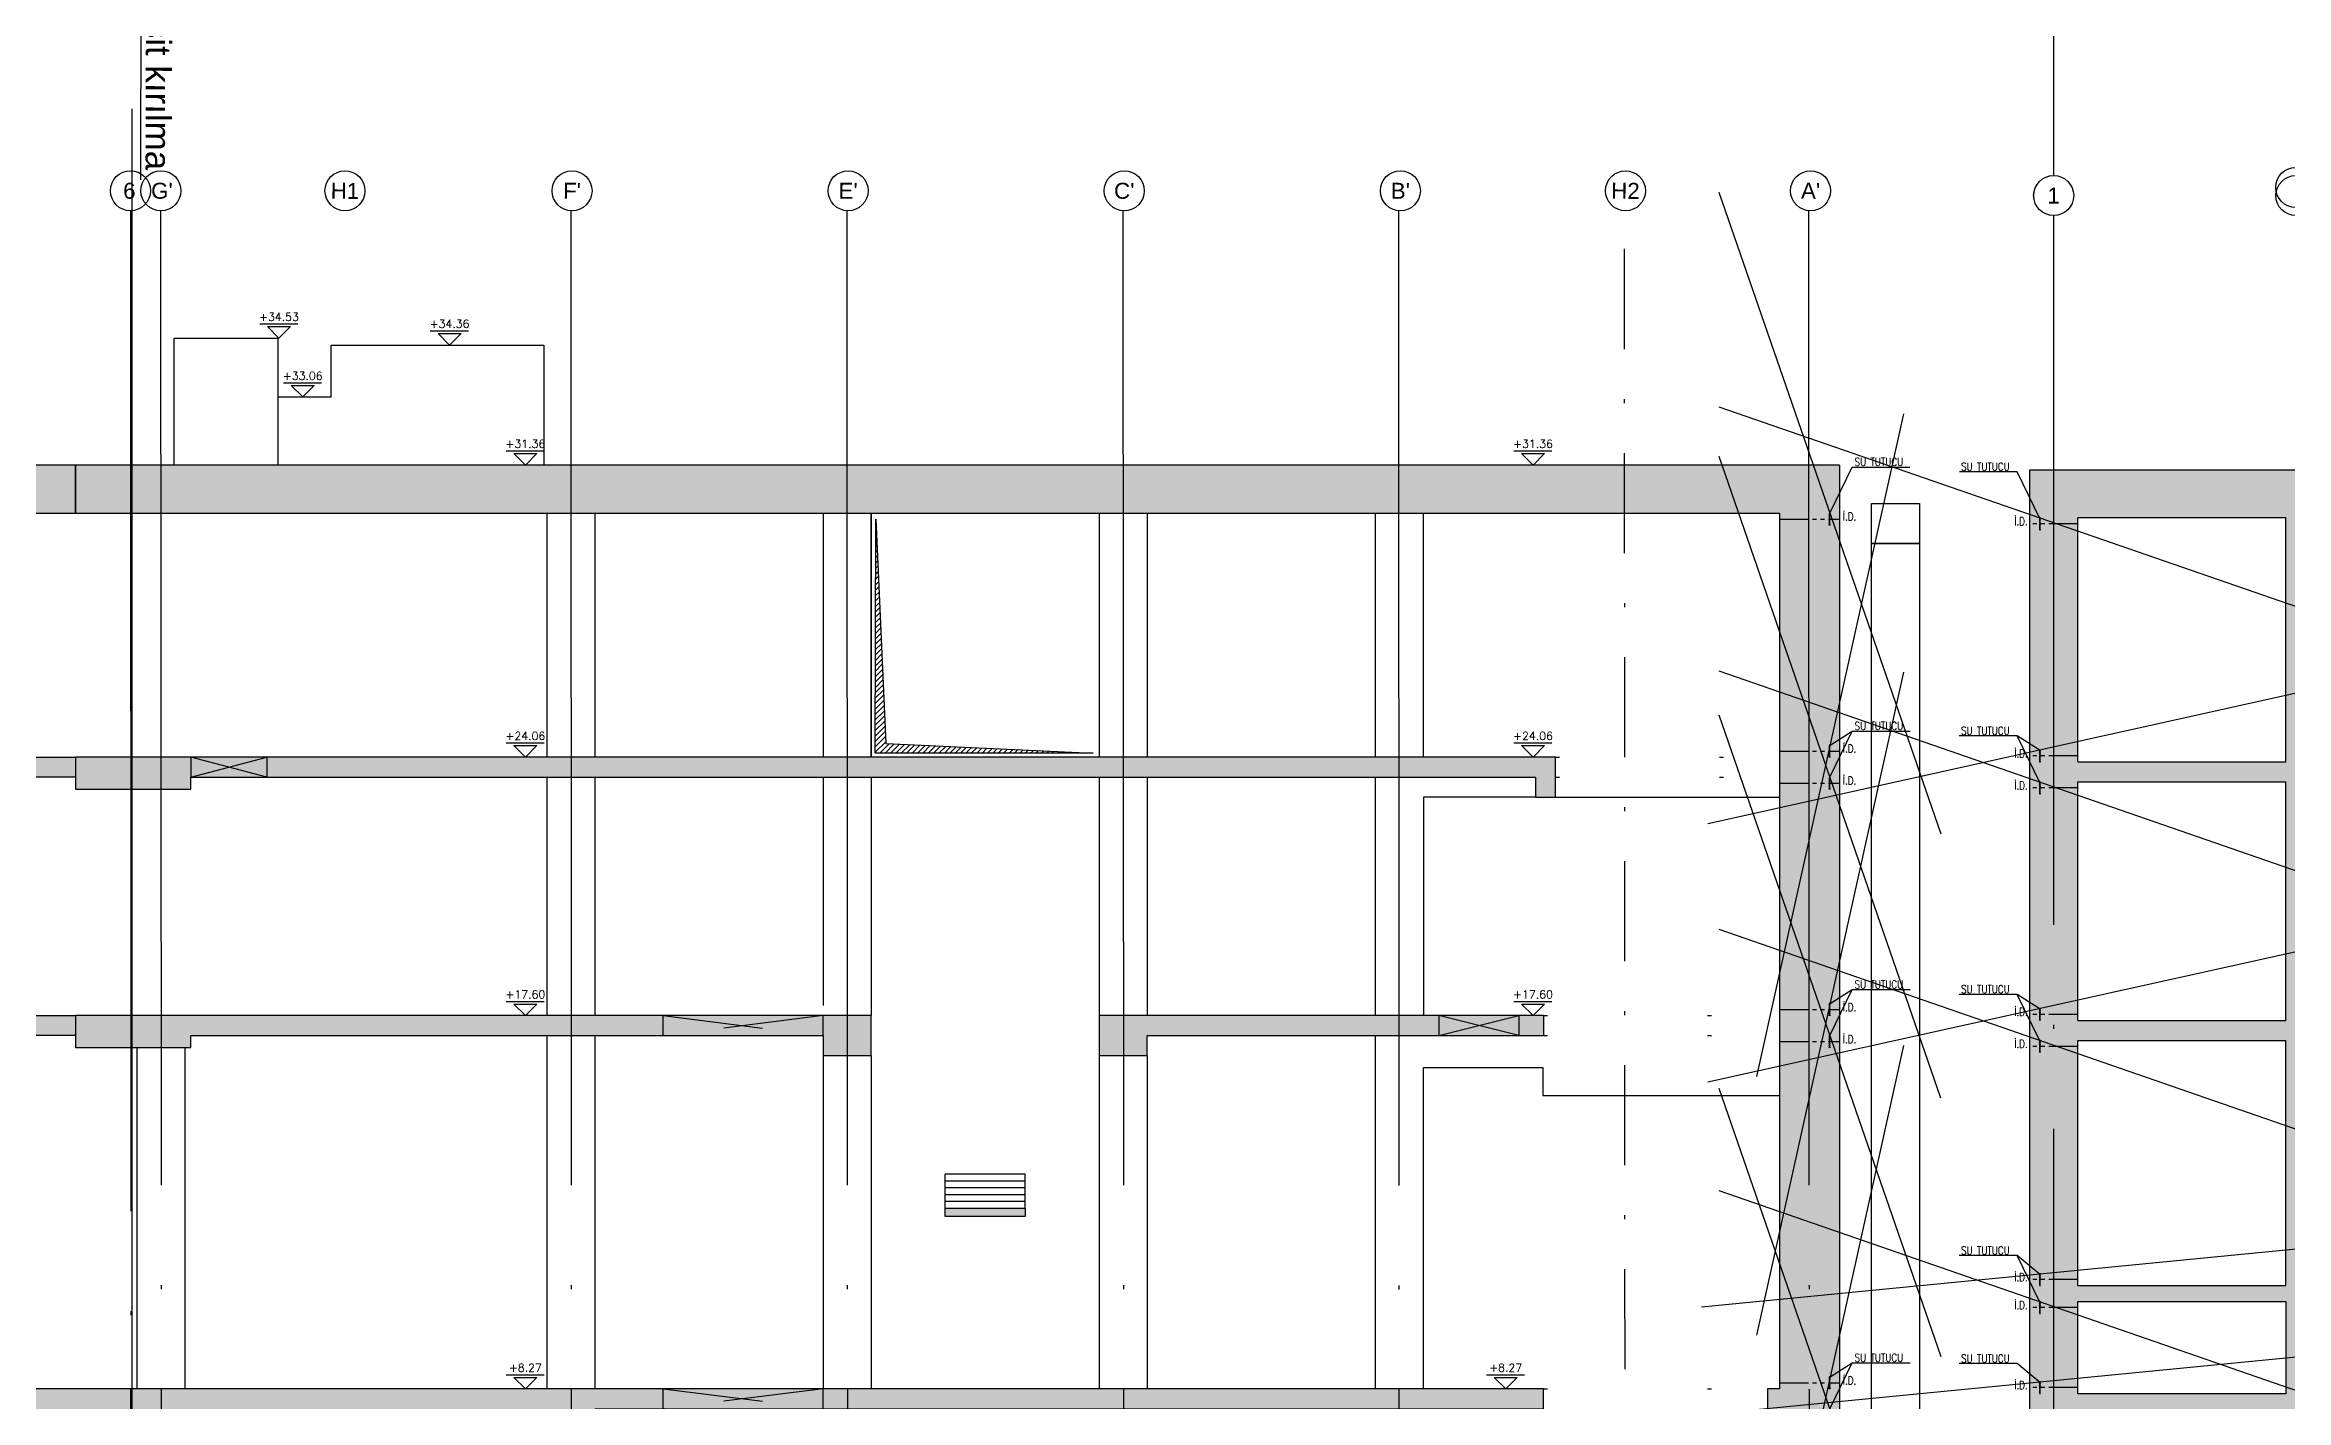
# Model space of a CAD drawing. Header units: millimetres. Extents: x 400382 to 401267, y 4543945 to 4544126.
# Drawn here: x 400616.8 to 400672.8, y 4543973.6 to 4544007.5 of the extents above; entities that cross this region are included whole.
import ezdxf
from ezdxf.enums import TextEntityAlignment as Align

# ---------------------------------------------------------------- set-up
doc = ezdxf.new("R2010")
doc.units = ezdxf.units.MM
for name, pattern in [('ACAD_ISO05W100', [33, 24, -3, 0, -3, 0, -3]), ('AKS', [3, 2.5, -0.25, 0, -0.25]), ('CIZGI', [0.4, 0.25, -0.15]), ('CONTINU', [0]), ('DASHDOT2', [0.5, 0.25, -0.125, 0, -0.125]), ('Dot', [4, 0, -4])]:
    doc.linetypes.add(name, pattern=pattern)
for name, color, linetype in [('aks prota', 2, 'AKS'), ('boşluk prota', 2, 'Continuous'), ('boşluk taraması prota', 252, 'Continuous'), ('caks prota', 4, 'Continuous'), ('görünüş prota', 4, 'Continuous'), ('iderzi_PROTA', 3, 'Continuous'), ('inşaat derzi prota', 11, 'Continuous'), ('kesik prota', 2, 'CIZGI'), ('kesit prota', 1, 'Continuous'), ('kesit tarama prota', 252, 'Continuous'), ('kot prota', 4, 'Continuous'), ('not yazısı prota', 6, 'Continuous'), ('not çizgisi prota', 4, 'Continuous'), ('PRT-AL-TUNEL_EKSENI', 14, 'DASHDOT2'), ('PRT-CST-rc_level', 6, 'Continuous'), ('PRT-CST-rc_levermark', 4, 'Continuous'), ('st_s_su tutucu', 2, 'Continuous'), ('st_s_ölçü', 4, 'Continuous'), ('taks prota', 7, 'Continuous'), ('tplan prota', 7, 'Continuous')]:
    doc.layers.add(name, color=color, linetype=linetype)
doc.layers.add('PRT-KD-kazik', color=172, linetype='Continuous', lineweight=25)
doc.styles.add('Arial', font='Arial.ttf')
doc.styles.add('OLCU', font='romanstw.shx')
doc.styles.add('TAKS', font='Arial Unicode.ttf')
doc.styles.add('TSIMPLEX', font='romanstw.shx')
doc.dimstyles.new('1-50', dxfattribs={"dimtxt": 10, "dimasz": 4, "dimexe": 4, "dimexo": 8, "dimgap": 4, "dimtad": 1, "dimdec": 1, "dimrnd": 0.05, "dimzin": 9, "dimdsep": 46, "dimtxsty": 'OLCU', "dimblk1": 'OBLIQUE', "dimblk2": 'OBLIQUE', "dimsah": 1, "dimcen": 2, "dimdle": 4, "dimclrd": 4, "dimclre": 4, "dimclrt": 3, "dimadec": 1, "dimazin": 0, "dimtfac": 1, "dimtdec": 1, "dimtix": 1, "dimtmove": 2, "dimatfit": 3, "dimldrblk": 'OBLIQUE', "dimfxl": 1, "dimtvp": 1, "dimtolj": 1, "dimtzin": 1, "dimarcsym": 0})

# ---------------------------------------------------------------- blocks, each defined once
blk = doc.blocks.new('KOTK5')
at = {"layer": 'PRT-CST-rc_levermark'}
blk.add_line((217, 160), (-213, 160), dxfattribs=at)
blk.add_lwpolyline([(130, 130), (-130, 130), (0, 0)], close=True, dxfattribs=at)
at = {"layer": 'PRT-CST-rc_level', "style": 'OLCU'}
blk.add_attdef('000.00', text='', height=90, dxfattribs=at).set_placement((0, 193), align=Align.CENTER)
blk = doc.blocks.new('_Oblique')
at = {"layer": 'st_s_ölçü', "lineweight": -2}
blk.add_line((-0.5, -0.5), (0.5, 0.5), dxfattribs=at)
blk = doc.blocks.new('D')
at = {"layer": 'st_s_su tutucu', "linetype": 'CONTINU', "ltscale": 0.2}
for p, q in [((-39988, 52508), (-39993, 52508)), ((-39993, 52508), (-39993, 52507)), ((-39993, 52507), (-39991, 52506)), ((-39993, 52449), (-39991, 52450)), ((-39993, 52448), (-39993, 52449)), ((-39988, 52448), (-39993, 52448)), ((-39991, 52499), (-39992, 52499)), ((-39992, 52499), (-39992, 52498)), ((-39992, 52498), (-39991, 52498)), ((-39991, 52489), (-39992, 52489)), ((-39992, 52489), (-39992, 52488)), ((-39992, 52488), (-39991, 52488)), ((-39991, 52479), (-39992, 52479)), ((-39992, 52479), (-39992, 52478)), ((-39992, 52478), (-39991, 52478)), ((-39992, 52468), (-39992, 52469)), ((-39992, 52469), (-39991, 52469)), ((-39991, 52468), (-39992, 52468)), ((-39992, 52458), (-39992, 52459)), ((-39992, 52459), (-39991, 52459)), ((-39991, 52458), (-39992, 52458)), ((-39991, 52506), (-39991, 52499)), ((-39991, 52498), (-39991, 52489)), ((-39991, 52488), (-39991, 52479)), ((-39991, 52469), (-39991, 52478)), ((-39991, 52459), (-39991, 52468)), ((-39991, 52450), (-39991, 52458)), ((-39990, 52506), (-39988, 52507)), ((-39990, 52499), (-39990, 52506)), ((-39989, 52499), (-39990, 52499)), ((-39990, 52489), (-39990, 52498)), ((-39990, 52498), (-39989, 52498)), ((-39989, 52489), (-39990, 52489)), ((-39990, 52479), (-39990, 52488)), ((-39990, 52488), (-39989, 52488)), ((-39989, 52479), (-39990, 52479)), ((-39990, 52478), (-39989, 52478)), ((-39990, 52478), (-39990, 52469)), ((-39990, 52469), (-39989, 52469)), ((-39989, 52468), (-39990, 52468)), ((-39990, 52468), (-39990, 52459)), ((-39990, 52459), (-39989, 52459)), ((-39989, 52458), (-39990, 52458)), ((-39990, 52458), (-39990, 52450)), ((-39990, 52450), (-39988, 52449)), ((-39989, 52498), (-39989, 52499)), ((-39989, 52488), (-39989, 52489)), ((-39989, 52478), (-39989, 52479)), ((-39989, 52469), (-39989, 52468)), ((-39989, 52459), (-39989, 52458)), ((-39988, 52507), (-39988, 52508)), ((-39988, 52449), (-39988, 52448))]:
    blk.add_line(p, q, dxfattribs=at)
blk = doc.blocks.new('A-A Kesiti')
at = {"layer": 'boşluk taraması prota', "ltscale": 2}
h = blk.add_hatch(dxfattribs=at)
h.set_pattern_fill('ANSI31', color=256, scale=0.03, style=0)
h.set_pattern_definition([(45, (399927.19147, 4543578.38149), (-0.067351921, 0.067351921), [])])
h.paths.add_polyline_path([(400629.43, 4543995.517), (400629.682, 4543989.907), (400634.866, 4543989.669), (400629.416, 4543989.669)])
at = {"layer": 'kesit tarama prota'}
h = blk.add_hatch(color=256, dxfattribs=at)
h.dxf.hatch_style = 1
h.paths.add_polyline_path([(400609.43, 4543996.869), (400573.353, 4543996.869), (400573.353, 4543980.579), (400572.953, 4543980.579), (400572.953, 4543980.179), (400574.553, 4543980.179), (400574.553, 4543982.609), (400574.78, 4543982.609), (400574.78, 4543983.109), (400574.553, 4543983.109), (400574.553, 4543989.069), (400609.43, 4543989.069), (400609.43, 4543989.569), (400574.553, 4543989.569), (400574.553, 4543995.669), (400609.43, 4543995.669)])
h = blk.add_hatch(color=256, dxfattribs=at)
h.dxf.hatch_style = 1
h.paths.add_polyline_path([(400653.516, 4543996.869), (400609.43, 4543996.869), (400609.43, 4543995.669), (400652.016, 4543995.669), (400652.016, 4543973.78), (400651.716, 4543973.78), (400651.716, 4543968.319), (400634.066, 4543968.319), (400634.066, 4543967.719), (400642.515, 4543967.719), (400642.515, 4543967.119), (400643.116, 4543967.119), (400643.116, 4543967.719), (400645.516, 4543967.719), (400645.516, 4543966.419), (400646.116, 4543966.419), (400646.116, 4543967.719), (400651.716, 4543967.719), (400651.716, 4543960.269), (400649.824, 4543960.269), (400648.835, 4543959.719), (400647.495, 4543959.719), (400646.506, 4543960.269), (400645.865, 4543960.269), (400645.865, 4543961.899), (400646.616, 4543961.899), (400646.616, 4543962.199), (400644.916, 4543962.199), (400644.916, 4543961.899), (400645.615, 4543961.899), (400645.615, 4543960.269), (400634.59, 4543960.269), (400634.59, 4543958.269), (400645.987, 4543958.269), (400646.976, 4543957.719), (400649.354, 4543957.719), (400650.343, 4543957.719), (400653.516, 4543957.719)])
h = blk.add_hatch(color=256, dxfattribs=at)
h.dxf.hatch_style = 1
h.paths.add_polyline_path([(400646.416, 4543989.569), (400609.43, 4543989.569), (400609.43, 4543988.769), (400612.316, 4543988.769), (400612.316, 4543989.069), (400645.916, 4543989.069), (400645.916, 4543988.569), (400646.416, 4543988.569)])
h = blk.add_hatch(color=256, dxfattribs=at)
h.dxf.hatch_style = 1
h.paths.add_polyline_path([(400607.83, 4543983.109), (400609.43, 4543983.109), (400609.43, 4543982.609), (400607.83, 4543982.609)])
h = blk.add_hatch(color=256, dxfattribs=at)
h.dxf.hatch_style = 1
h.paths.add_polyline_path([(400629.316, 4543983.109), (400609.43, 4543983.109), (400609.43, 4543982.309), (400612.316, 4543982.309), (400612.316, 4543982.609), (400628.116, 4543982.609), (400628.116, 4543982.109), (400629.316, 4543982.109)])
h = blk.add_hatch(color=256, dxfattribs=at)
h.dxf.hatch_style = 1
h.paths.add_polyline_path([(400646.116, 4543983.109), (400635.016, 4543983.109), (400635.016, 4543982.109), (400636.216, 4543982.109), (400636.216, 4543982.609), (400646.116, 4543982.609)])
h = blk.add_hatch(color=256, dxfattribs=at)
h.dxf.hatch_style = 1
h.paths.add_polyline_path([(400633.163, 4543978.292), (400631.163, 4543978.292), (400631.163, 4543978.092), (400633.163, 4543978.092)], flags=17)
h = blk.add_hatch(color=256, dxfattribs=at)
h.dxf.hatch_style = 1
h.paths.add_polyline_path([(400610.816, 4543973.779), (400574.553, 4543973.779), (400574.553, 4543974.479), (400572.953, 4543974.479), (400572.953, 4543974.079), (400573.353, 4543974.079), (400573.353, 4543972.079), (400610.816, 4543972.079)])
h = blk.add_hatch(color=256, dxfattribs=at)
h.dxf.hatch_style = 1
h.paths.add_polyline_path([(400646.116, 4543973.779), (400610.816, 4543973.779), (400610.816, 4543957.719), (400616.83, 4543957.719), (400617.825, 4543958.269), (400629.79, 4543958.269), (400629.79, 4543960.269), (400618.715, 4543960.269), (400618.715, 4543961.899), (400619.416, 4543961.899), (400619.416, 4543962.199), (400617.716, 4543962.199), (400617.716, 4543961.899), (400618.465, 4543961.899), (400618.465, 4543960.269), (400617.825, 4543960.269), (400616.83, 4543959.716), (400615.5, 4543959.716), (400614.506, 4543960.269), (400612.616, 4543960.269), (400612.616, 4543967.719), (400630.266, 4543967.719), (400630.266, 4543968.319), (400612.616, 4543968.319), (400612.616, 4543972.779), (400622.416, 4543972.779), (400622.416, 4543973.279), (400646.116, 4543973.279)])
at = {"layer": 'aks prota', "ltscale": 10}
for p, q in [((400610.806, 4544003.224), (400610.831, 4543948.769)), ((400611.591, 4543948.769), (400611.566, 4544003.224)), ((400621.84, 4543948.769), (400621.816, 4544003.224)), ((400628.74, 4543948.769), (400628.716, 4544003.224)), ((400635.64, 4543948.769), (400635.616, 4544003.224)), ((400642.524, 4543948.764), (400642.499, 4544003.219)), ((400652.774, 4543948.769), (400652.749, 4544003.224))]:
    blk.add_line(p, q, dxfattribs=at)
at = {"layer": 'boşluk prota', "ltscale": 0.05}
blk.add_lwpolyline([(400629.43, 4543995.517), (400629.682, 4543989.907), (400634.866, 4543989.669), (400629.416, 4543989.669)], close=True, dxfattribs=at)
at = {"layer": 'caks prota', "ltscale": 0.05}
for centre in [(400610.806, 4544003.724), (400611.566, 4544003.724), (400616.166, 4544003.723), (400621.84, 4544003.723), (400628.74, 4544003.723), (400635.64, 4544003.723), (400642.541, 4544003.723), (400648.166, 4544003.723), (400652.791, 4544003.723)]:
    blk.add_circle(centre, 0.5, dxfattribs=at)
at = {"layer": 'görünüş prota'}
for p, q in [((400611.901, 4543996.869), (400611.901, 4544000.039)), ((400614.5, 4543996.869), (400614.5, 4544000.039)), ((400621.135, 4543999.869), (400621.135, 4543996.869)), ((400621.216, 4543989.569), (400621.216, 4543995.669)), ((400622.416, 4543989.569), (400622.416, 4543995.669)), ((400628.116, 4543995.669), (400628.116, 4543989.569)), ((400629.316, 4543995.669), (400629.316, 4543989.569)), ((400635.016, 4543995.669), (400635.016, 4543989.569)), ((400636.216, 4543995.669), (400636.216, 4543989.569)), ((400641.916, 4543989.569), (400641.916, 4543995.669)), ((400643.116, 4543989.569), (400643.116, 4543995.669)), ((400621.216, 4543983.109), (400621.216, 4543989.069)), ((400622.416, 4543983.109), (400622.416, 4543989.069)), ((400628.116, 4543989.069), (400628.116, 4543983.359)), ((400629.316, 4543989.069), (400629.316, 4543983.109)), ((400635.016, 4543989.069), (400635.016, 4543983.109)), ((400636.216, 4543989.069), (400636.216, 4543983.109)), ((400641.916, 4543983.109), (400641.916, 4543989.069)), ((400610.966, 4543982.309), (400610.966, 4543973.779)), ((400612.166, 4543982.309), (400612.166, 4543973.779)), ((400621.216, 4543973.779), (400621.216, 4543982.609)), ((400622.416, 4543973.779), (400622.416, 4543982.609)), ((400641.916, 4543973.779), (400641.916, 4543982.609)), ((400628.116, 4543982.109), (400628.116, 4543973.779)), ((400629.316, 4543982.109), (400629.316, 4543973.779)), ((400635.016, 4543982.109), (400635.016, 4543973.779)), ((400636.216, 4543982.109), (400636.216, 4543973.779)), ((400646.1, 4543981.809), (400646.1, 4543981.11))]:
    blk.add_line(p, q, dxfattribs=at)
at = {"layer": 'görünüş prota', "color": 4}
for p, q in [((400633.163, 4543979.142), (400631.163, 4543979.142)), ((400633.163, 4543978.972), (400631.163, 4543978.972)), ((400633.163, 4543978.802), (400631.163, 4543978.802)), ((400633.163, 4543978.632), (400631.163, 4543978.632)), ((400633.163, 4543978.462), (400631.163, 4543978.462))]:
    blk.add_line(p, q, dxfattribs=at)
at = {"layer": 'görünüş prota'}
for points in [[(400611.901, 4544000.039), (400614.5, 4544000.039)], [(400614.517, 4543998.57), (400615.82, 4543998.57), (400615.82, 4543999.869), (400621.135, 4543999.869)], [(400645.916, 4543988.569), (400643.116, 4543988.569), (400643.116, 4543983.109)], [(400646.416, 4543988.569), (400652.016, 4543988.569)], [(400643.116, 4543973.779), (400643.116, 4543981.809), (400646.1, 4543981.809)], [(400646.1, 4543981.11), (400652.016, 4543981.11)]]:
    blk.add_lwpolyline(points, dxfattribs=at)
blk.add_lwpolyline([(400629.316, 4543995.669), (400635.016, 4543995.669), (400635.016, 4543989.569), (400629.316, 4543989.569)], close=True, dxfattribs=at)
at = {"layer": 'görünüş prota', "color": 4, "linetype": 'Dot'}
for points in [[(400646.416, 4543989.569), (400652.016, 4543989.569)], [(400646.416, 4543989.069), (400652.016, 4543989.07)], [(400646.116, 4543983.11), (400652.016, 4543983.11)], [(400646.116, 4543982.609), (400652.016, 4543982.61)], [(400646.116, 4543973.779), (400651.716, 4543973.78)]]:
    blk.add_lwpolyline(points, dxfattribs=at)
at = {"layer": 'görünüş prota', "color": 4}
for points in [[(400631.163, 4543978.292), (400631.163, 4543979.142)], [(400633.163, 4543978.292), (400633.163, 4543979.142)]]:
    blk.add_lwpolyline(points, dxfattribs=at)
at = {"layer": 'iderzi_PROTA', "linetype": 'ACAD_ISO05W100', "ltscale": 2}
blk.add_line((400610.852, 4543957.769), (400610.852, 4544009.681), dxfattribs=at)
at = {"layer": 'inşaat derzi prota', "linetype": 'ACAD_ISO05W100', "ltscale": 0.03}
for points in [[(400652.016, 4543995.519), (400653.516, 4543995.519)], [(400652.016, 4543989.719), (400653.516, 4543989.719)], [(400652.016, 4543988.919), (400653.516, 4543988.919)], [(400652.016, 4543983.26), (400653.516, 4543983.26)], [(400652.016, 4543982.46), (400653.516, 4543982.46)], [(400652.016, 4543973.93), (400653.516, 4543973.93)]]:
    blk.add_lwpolyline(points, dxfattribs=at)
at = {"layer": 'kesik prota', "ltscale": 10}
for points in [[(400612.316, 4543989.569), (400612.316, 4543989.069), (400614.217, 4543989.569), (400614.217, 4543989.069), (400612.316, 4543989.569)], [(400628.116, 4543983.109), (400624.116, 4543982.609), (400624.116, 4543983.109), (400628.116, 4543982.609), (400628.116, 4543983.109)], [(400643.5, 4543983.109), (400643.5, 4543982.609), (400645.5, 4543983.109), (400645.5, 4543982.609), (400643.5, 4543983.109)], [(400628.116, 4543973.779), (400624.116, 4543973.279), (400624.116, 4543973.779), (400628.116, 4543973.279), (400628.116, 4543973.779)]]:
    blk.add_lwpolyline(points, dxfattribs=at)
at = {"layer": 'kesit prota', "color": 1}
for p, q in [((400653.516, 4543996.869), (400653.516, 4543957.719)), ((400646.116, 4543983.109), (400646.116, 4543982.609))]:
    blk.add_line(p, q, dxfattribs=at)
for points in [[(400574.553, 4543995.669), (400609.43, 4543995.669), (400609.43, 4543996.869), (400573.353, 4543996.869), (400573.353, 4543980.579)], [(400609.43, 4543996.869), (400609.43, 4543995.669)], [(400653.516, 4543996.869), (400609.43, 4543996.869)], [(400609.43, 4543995.669), (400652.016, 4543995.669), (400652.016, 4543973.78), (400651.716, 4543973.78), (400651.716, 4543968.319), (400634.066, 4543968.319), (400634.066, 4543967.719), (400642.505, 4543967.719)], [(400574.553, 4543989.569), (400609.43, 4543989.569), (400609.43, 4543989.069), (400574.553, 4543989.069)], [(400609.43, 4543989.569), (400609.43, 4543988.769), (400612.316, 4543988.769), (400612.316, 4543989.069), (400645.916, 4543989.069), (400645.916, 4543988.569), (400646.416, 4543988.569), (400646.416, 4543989.569), (400609.43, 4543989.569)], [(400607.83, 4543983.109), (400609.43, 4543983.109), (400609.43, 4543982.609), (400607.83, 4543982.609), (400607.83, 4543983.109)], [(400574.553, 4543973.779), (400574.553, 4543974.479), (400572.953, 4543974.479), (400572.953, 4543974.079), (400573.353, 4543974.079), (400573.353, 4543972.079), (400610.816, 4543972.079), (400610.816, 4543973.779), (400574.553, 4543973.779)], [(400618.465, 4543960.269), (400617.825, 4543960.269), (400616.83, 4543959.716), (400615.5, 4543959.716), (400614.506, 4543960.269), (400612.616, 4543960.269), (400612.616, 4543967.719), (400630.266, 4543967.719), (400630.266, 4543968.319), (400612.616, 4543968.319), (400612.616, 4543972.779), (400622.416, 4543972.779), (400622.416, 4543973.279), (400646.116, 4543973.279), (400646.116, 4543973.779), (400610.816, 4543973.779), (400610.816, 4543957.719), (400616.83, 4543957.719), (400617.825, 4543958.269)]]:
    blk.add_lwpolyline(points, dxfattribs=at)
for points in [[(400629.316, 4543982.109), (400629.316, 4543983.109), (400609.43, 4543983.109), (400609.43, 4543982.309), (400612.316, 4543982.309), (400612.316, 4543982.609), (400628.116, 4543982.609), (400628.116, 4543982.109)], [(400631.163, 4543978.292), (400633.163, 4543978.292), (400633.163, 4543978.092), (400631.163, 4543978.092)]]:
    blk.add_lwpolyline(points, close=True, dxfattribs=at)
at = {"layer": 'kesit prota'}
blk.add_lwpolyline([(400646.116, 4543983.109), (400635.016, 4543983.109), (400635.016, 4543982.109), (400636.216, 4543982.109), (400636.216, 4543982.609), (400646.116, 4543982.609)], dxfattribs=at)
at = {"layer": 'PRT-AL-TUNEL_EKSENI', "ltscale": 10}
blk.add_line((400648.166, 4543948.769), (400648.141, 4544003.224), dxfattribs=at)
at = {"layer": 'PRT-KD-kazik', "color": 3}
for points in [[(400654.316, 4543995.909), (400655.516, 4543995.909), (400655.516, 4543994.909), (400654.316, 4543994.909)], [(400654.316, 4543994.909), (400655.516, 4543994.909), (400655.516, 4543950.609), (400654.316, 4543950.609)]]:
    blk.add_lwpolyline(points, close=True, dxfattribs=at)
at = {"layer": 'kot prota', "linetype": 'CONTINU', "ltscale": 0.1}
ref = blk.add_blockref('KOTK5', (400614.517, 4544000.039), dxfattribs=dict(at, xscale=-0.002222222222222221, yscale=0.002222222222222222, zscale=0.002222222222222222, rotation=359.9999999998683))
ref.add_attrib('000.00', '+34.53', dxfattribs={"layer": 'PRT-CST-rc_level', "height": 0.2, "style": 'OLCU'}).set_placement((400614.517, 4544000.469), align=Align.CENTER)
ref = blk.add_blockref('KOTK5', (400618.78, 4543999.869), dxfattribs=dict(at, xscale=-0.002222222222222221, yscale=0.002222222222222222, zscale=0.002222222222222222, rotation=359.9999999998683))
ref.add_attrib('000.00', '+34.36', dxfattribs={"layer": 'PRT-CST-rc_level', "height": 0.2, "style": 'OLCU'}).set_placement((400618.78, 4544000.299), align=Align.CENTER)
ref = blk.add_blockref('KOTK5', (400615.11, 4543998.57), dxfattribs=dict(at, xscale=-0.002222222222222221, yscale=0.002222222222222222, zscale=0.002222222222222222, rotation=359.9999999998683))
ref.add_attrib('000.00', '+33.06', dxfattribs={"layer": 'PRT-CST-rc_level', "height": 0.2, "style": 'OLCU'}).set_placement((400615.11, 4543998.999), align=Align.CENTER)
ref = blk.add_blockref('KOTK5', (400620.674, 4543996.869), dxfattribs=dict(at, xscale=-0.002222222222222221, yscale=0.002222222222222222, zscale=0.002222222222222222, rotation=359.9999999998683))
ref.add_attrib('000.00', '+31.36', dxfattribs={"layer": 'PRT-CST-rc_level', "height": 0.2, "style": 'OLCU'}).set_placement((400620.674, 4543997.299), align=Align.CENTER)
ref = blk.add_blockref('KOTK5', (400645.855, 4543996.869), dxfattribs=dict(at, xscale=-0.002222222222222221, yscale=0.002222222222222222, zscale=0.002222222222222222, rotation=359.9999999998683))
ref.add_attrib('000.00', '+31.36', dxfattribs={"layer": 'PRT-CST-rc_level', "height": 0.2, "style": 'OLCU'}).set_placement((400645.855, 4543997.299), align=Align.CENTER)
ref = blk.add_blockref('KOTK5', (400620.674, 4543989.569), dxfattribs=dict(at, xscale=-0.002222222222222221, yscale=0.002222222222222222, zscale=0.002222222222222222, rotation=359.9999999998683))
ref.add_attrib('000.00', '+24.06', dxfattribs={"layer": 'PRT-CST-rc_level', "height": 0.2, "style": 'OLCU'}).set_placement((400620.674, 4543989.999), align=Align.CENTER)
ref = blk.add_blockref('KOTK5', (400645.855, 4543989.569), dxfattribs=dict(at, xscale=-0.002222222222222221, yscale=0.002222222222222222, zscale=0.002222222222222222, rotation=359.9999999998683))
ref.add_attrib('000.00', '+24.06', dxfattribs={"layer": 'PRT-CST-rc_level', "height": 0.2, "style": 'OLCU'}).set_placement((400645.855, 4543989.999), align=Align.CENTER)
ref = blk.add_blockref('KOTK5', (400620.674, 4543983.109), dxfattribs=dict(at, xscale=-0.002222222222222221, yscale=0.002222222222222222, zscale=0.002222222222222222, rotation=359.9999999998683))
ref.add_attrib('000.00', '+17.60', dxfattribs={"layer": 'PRT-CST-rc_level', "height": 0.2, "style": 'OLCU'}).set_placement((400620.674, 4543983.539), align=Align.CENTER)
ref = blk.add_blockref('KOTK5', (400645.855, 4543983.109), dxfattribs=dict(at, xscale=-0.002222222222222221, yscale=0.002222222222222222, zscale=0.002222222222222222, rotation=359.9999999998683))
ref.add_attrib('000.00', '+17.60', dxfattribs={"layer": 'PRT-CST-rc_level', "height": 0.2, "style": 'OLCU'}).set_placement((400645.855, 4543983.539), align=Align.CENTER)
ref = blk.add_blockref('KOTK5', (400620.674, 4543973.779), dxfattribs=dict(at, xscale=-0.002222222222222221, yscale=0.002222222222222222, zscale=0.002222222222222222, rotation=359.9999999998683))
ref.add_attrib('000.00', '+8.27', dxfattribs={"layer": 'PRT-CST-rc_level', "height": 0.2, "style": 'OLCU'}).set_placement((400620.674, 4543974.209), align=Align.CENTER)
ref = blk.add_blockref('KOTK5', (400645.172, 4543973.779), dxfattribs=dict(at, xscale=-0.002222222222222221, yscale=0.002222222222222222, zscale=0.002222222222222222, rotation=359.9999999998683))
ref.add_attrib('000.00', '+8.27', dxfattribs={"layer": 'PRT-CST-rc_level', "height": 0.2, "style": 'OLCU'}).set_placement((400645.172, 4543974.209), align=Align.CENTER)
at = {"layer": 'st_s_ölçü', "xscale": -0.004999999999999998, "yscale": 0.004999999999999999, "zscale": 0.004999999999999998, "rotation": 180}
for p in [(400853.217, 4544257.91), (400853.217, 4544252.11), (400853.217, 4544251.31), (400853.217, 4544245.651), (400853.217, 4544244.851), (400853.217, 4544236.321)]:
    blk.add_blockref('D', p, dxfattribs=at)
at = {"layer": 'not yazısı prota', "ltscale": 0.05, "style": 'TSIMPLEX', "width": 0.8}
for s, p in [('SU TUTUCU', (400653.891, 4543996.847)), ('İ.D.', (400653.598, 4543995.48)), ('SU TUTUCU', (400653.891, 4543990.247)), ('İ.D.', (400653.598, 4543989.681)), ('İ.D.', (400653.598, 4543988.881)), ('SU TUTUCU', (400653.891, 4543983.788)), ('İ.D.', (400653.598, 4543983.221)), ('İ.D.', (400653.598, 4543982.421)), ('SU TUTUCU', (400653.891, 4543974.458)), ('İ.D.', (400653.598, 4543973.891))]:
    blk.add_text(s, height=0.2, dxfattribs=at).set_placement(p)
at = {"layer": 'taks prota', "style": 'TAKS'}
blk.add_text('6', height=0.4, dxfattribs=at).set_placement((400610.778, 4544003.724), align=Align.MIDDLE_CENTER)
for s, p in [("G'", (400611.592, 4544003.724)), ('H1', (400616.166, 4544003.723)), ("F'", (400621.84, 4544003.723)), ("E'", (400628.74, 4544003.723)), ("C'", (400635.64, 4544003.723)), ("B'", (400642.541, 4544003.723)), ('H2', (400648.166, 4544003.723)), ("A'", (400652.791, 4544003.723))]:
    blk.add_text(s, height=0.4, rotation=359.5052, dxfattribs=at).set_placement(p, align=Align.MIDDLE_CENTER)
at = {"layer": 'tplan prota', "style": 'Arial'}
blk.add_text('%%Ukesit kırılma ', height=0.625, rotation=269.8741, dxfattribs=at).set_placement((400611.513, 4544006.445), align=Align.MIDDLE)
at = {"layer": 'not çizgisi prota'}
for points in [[(400653.271, 4543995.669), (400653.83, 4543996.819), (400655.268, 4543996.819)], [(400653.271, 4543989.07), (400653.83, 4543990.219), (400655.268, 4543990.219)], [(400653.279, 4543989.868), (400653.83, 4543990.219), (400655.28, 4543990.219)], [(400653.271, 4543982.61), (400653.83, 4543983.76), (400655.268, 4543983.76)], [(400653.279, 4543983.409), (400653.83, 4543983.76), (400655.28, 4543983.76)], [(400653.271, 4543973.28), (400653.83, 4543974.43), (400655.268, 4543974.43)], [(400653.279, 4543974.079), (400653.83, 4543974.43), (400655.28, 4543974.43)]]:
    blk.add_leader(points, dimstyle='1-50', override={"dimasz": 12, "dimgap": 4, "dimtad": 0}, dxfattribs=at)

msp = doc.modelspace()

# ---------------------------------------------------------------- hatches: boundary and pattern name
at = {"layer": 'kesit tarama prota'}
h = msp.add_hatch(color=256, dxfattribs=at)
h.dxf.hatch_style = 1
h.paths.add_polyline_path([(400752.805, 4543960.269), (400728.539, 4543960.269), (400728.539, 4543961.899), (400774.304, 4543961.899), (400774.304, 4543960.269), (400754.145, 4543960.269), (400754.145, 4543957.719), (400787.745, 4543957.719), (400787.745, 4543960.269), (400787.745, 4543973.779), (400787.72, 4543973.779), (400787.72, 4543976.079), (400788.22, 4543976.079), (400788.22, 4543976.279), (400790.599, 4543976.279), (400790.599, 4543973.779), (400787.745, 4543973.779), (400787.745, 4543972.079), (400807.774, 4543972.079), (400808.983, 4543968.329), (400817.081, 4543968.329), (400817.081, 4543996.869), (400808.979, 4543996.869), (400808.979, 4543999.529), (400806.381, 4543999.529), (400806.381, 4543996.869), (400802.081, 4543996.869), (400802.081, 4544000.039), (400801.781, 4544000.039), (400801.781, 4543995.669), (400806.181, 4543995.669), (400806.181, 4543989.569), (400806.181, 4543989.069), (400806.181, 4543983.109), (400806.181, 4543982.609), (400806.181, 4543973.779), (400790.899, 4543973.779), (400790.899, 4543976.079), (400804.381, 4543976.079), (400804.381, 4543976.479), (400788.02, 4543976.479), (400788.02, 4543976.279), (400787.72, 4543976.279), (400787.72, 4543976.669), (400787.42, 4543976.669), (400787.42, 4543976.839), (400787.12, 4543976.839), (400787.12, 4543977.009), (400786.82, 4543977.009), (400786.82, 4543977.179), (400786.52, 4543977.179), (400786.52, 4543977.349), (400786.22, 4543977.349), (400786.22, 4543977.519), (400785.92, 4543977.519), (400785.92, 4543977.689), (400785.62, 4543977.689), (400785.62, 4543977.859), (400785.32, 4543977.859), (400785.32, 4543978.029), (400785.02, 4543978.029), (400785.02, 4543978.199), (400784.72, 4543978.199), (400784.72, 4543978.369), (400784.42, 4543978.369), (400784.42, 4543978.539), (400784.12, 4543978.539), (400784.12, 4543978.709), (400782.92, 4543978.709), (400782.92, 4543978.879), (400782.62, 4543978.879), (400782.62, 4543979.049), (400782.32, 4543979.049), (400782.32, 4543979.219), (400782.02, 4543979.219), (400782.02, 4543979.389), (400781.72, 4543979.389), (400781.72, 4543979.559), (400781.42, 4543979.559), (400781.42, 4543979.729), (400781.12, 4543979.729), (400781.12, 4543979.899), (400780.82, 4543979.899), (400780.82, 4543980.069), (400780.52, 4543980.069), (400780.52, 4543980.239), (400780.22, 4543980.239), (400780.22, 4543980.409), (400779.92, 4543980.409), (400779.92, 4543980.579), (400779.62, 4543980.579), (400779.62, 4543980.749), (400779.32, 4543980.749), (400779.32, 4543980.919), (400778.12, 4543980.919), (400778.12, 4543981.089), (400777.82, 4543981.089), (400777.82, 4543981.259), (400777.52, 4543981.259), (400777.52, 4543981.429), (400777.22, 4543981.429), (400777.22, 4543981.599), (400776.92, 4543981.599), (400776.92, 4543981.769), (400776.62, 4543981.769), (400776.62, 4543981.939), (400776.32, 4543981.939), (400776.32, 4543982.109), (400776.02, 4543982.109), (400776.02, 4543982.279), (400775.72, 4543982.279), (400775.72, 4543982.449), (400775.42, 4543982.449), (400775.42, 4543982.619), (400775.12, 4543982.619), (400775.12, 4543982.789), (400774.82, 4543982.789), (400774.82, 4543982.959), (400774.52, 4543982.959), (400774.52, 4543983.109), (400759.295, 4543983.109), (400759.295, 4543989.019), (400758.995, 4543989.019), (400758.995, 4543983.109), (400752.995, 4543983.109), (400752.995, 4543989.019), (400752.695, 4543989.019), (400752.695, 4543983.109), (400752.695, 4543983.009), (400752.445, 4543983.009), (400752.445, 4543983.109), (400737.186, 4543983.109), (400737.186, 4543982.609), (400771.969, 4543982.609), (400771.969, 4543981.109), (400776.291, 4543981.109), (400784.311, 4543976.479), (400739.486, 4543976.479), (400739.486, 4543976.079), (400784.799, 4543976.079), (400784.799, 4543973.779), (400764.016, 4543973.779), (400764.016, 4543976.029), (400763.716, 4543976.029), (400763.716, 4543973.779), (400746.716, 4543973.779), (400746.716, 4543976.029), (400746.416, 4543976.029), (400746.416, 4543973.779), (400739.586, 4543973.779), (400739.586, 4543972.779), (400784.683, 4543972.779), (400784.683, 4543968.319), (400739.586, 4543968.319), (400739.586, 4543966.819), (400737.486, 4543966.819), (400737.486, 4543968.319), (400720.174, 4543968.319), (400720.174, 4543968.119), (400719.874, 4543968.119), (400719.874, 4543968.509), (400719.584, 4543968.509), (400719.584, 4543968.679), (400719.294, 4543968.679), (400719.294, 4543968.849), (400719.004, 4543968.849), (400719.004, 4543969.019), (400718.714, 4543969.019), (400718.714, 4543969.189), (400718.424, 4543969.189), (400718.424, 4543969.359), (400718.134, 4543969.359), (400718.134, 4543969.529), (400717.844, 4543969.529), (400717.844, 4543969.699), (400717.554, 4543969.699), (400717.554, 4543969.869), (400717.264, 4543969.869), (400717.264, 4543970.039), (400716.974, 4543970.039), (400716.974, 4543970.209), (400716.684, 4543970.209), (400716.684, 4543970.379), (400716.394, 4543970.379), (400716.394, 4543970.549), (400716.104, 4543970.549), (400716.104, 4543970.719), (400715.814, 4543970.719), (400715.814, 4543970.889), (400715.524, 4543970.889), (400715.524, 4543971.059), (400714.034, 4543971.059), (400714.034, 4543971.229), (400713.744, 4543971.229), (400713.744, 4543971.399), (400713.454, 4543971.399), (400713.454, 4543971.569), (400713.164, 4543971.569), (400713.164, 4543971.739), (400712.874, 4543971.739), (400712.874, 4543971.909), (400712.584, 4543971.909), (400712.584, 4543972.079), (400712.294, 4543972.079), (400712.294, 4543972.249), (400712.004, 4543972.249), (400712.004, 4543972.419), (400711.714, 4543972.419), (400711.714, 4543972.589), (400711.424, 4543972.589), (400711.424, 4543972.759), (400711.134, 4543972.759), (400711.134, 4543972.929), (400710.844, 4543972.929), (400710.844, 4543973.099), (400710.554, 4543973.099), (400710.554, 4543973.269), (400710.264, 4543973.269), (400710.264, 4543973.439), (400709.974, 4543973.439), (400709.974, 4543973.609), (400709.684, 4543973.609), (400709.684, 4543973.779), (400708.194, 4543973.779), (400708.194, 4543973.949), (400707.904, 4543973.949), (400707.904, 4543974.119), (400707.614, 4543974.119), (400707.614, 4543974.289), (400707.324, 4543974.289), (400707.324, 4543974.459), (400707.034, 4543974.459), (400707.034, 4543974.629), (400706.744, 4543974.629), (400706.744, 4543974.799), (400706.454, 4543974.799), (400706.454, 4543974.969), (400706.164, 4543974.969), (400706.164, 4543975.139), (400705.874, 4543975.139), (400705.874, 4543975.309), (400705.584, 4543975.309), (400705.584, 4543975.479), (400705.294, 4543975.479), (400705.294, 4543975.649), (400705.004, 4543975.649), (400705.004, 4543975.819), (400704.714, 4543975.819), (400704.714, 4543975.989), (400704.424, 4543975.989), (400704.424, 4543976.159), (400704.134, 4543976.159), (400704.134, 4543976.329), (400703.844, 4543976.329), (400703.844, 4543976.479), (400677.281, 4543976.479), (400677.281, 4543982.609), (400684.831, 4543982.609), (400684.831, 4543983.109), (400677.281, 4543983.109), (400677.281, 4543989.069), (400713.741, 4543989.069), (400713.741, 4543989.569), (400677.281, 4543989.569), (400677.281, 4543995.669), (400695.588, 4543995.669), (400695.588, 4543998.249), (400695.288, 4543998.249), (400695.288, 4543996.869), (400677.081, 4543996.869), (400677.081, 4543997.399), (400674.481, 4543997.399), (400674.481, 4543996.869), (400666.381, 4543996.869), (400666.381, 4543972.079), (400678.171, 4543972.079), (400679.381, 4543968.329), (400686.131, 4543968.329), (400687.34, 4543972.079), (400703.132, 4543972.079), (400705.812, 4543966.719), (400715.1, 4543966.719), (400715.1, 4543968.319), (400714.034, 4543968.319), (400714.034, 4543970.859), (400715.18, 4543970.859), (400719.574, 4543968.283), (400719.574, 4543967.289), (400718.157, 4543967.289), (400718.157, 4543967.919), (400717.002, 4543967.919), (400717.002, 4543968.319), (400715.1, 4543968.319), (400715.1, 4543966.719), (400715.1, 4543960.269), (400715.1, 4543957.719), (400752.805, 4543957.719)])
h.paths.add_polyline_path([(400726.839, 4543962.199), (400726.839, 4543961.899), (400728.114, 4543961.899), (400728.114, 4543960.269), (400727.025, 4543960.269), (400725.342, 4543959.719), (400723.062, 4543959.719), (400721.379, 4543960.269), (400718.162, 4543960.269), (400718.162, 4543966.419), (400723.605, 4543966.419), (400723.605, 4543967.719), (400736.886, 4543967.719), (400736.886, 4543966.219), (400740.186, 4543966.219), (400740.186, 4543967.719), (400784.683, 4543967.719), (400784.683, 4543960.269), (400781.466, 4543960.269), (400779.783, 4543959.719), (400777.503, 4543959.719), (400775.82, 4543960.269), (400774.731, 4543960.269), (400774.731, 4543961.899), (400776.006, 4543961.899), (400776.006, 4543962.199)], flags=16)
h.paths.add_polyline_path([(400723.005, 4543966.819), (400719.874, 4543966.819), (400719.874, 4543967.919), (400720.374, 4543967.919), (400720.374, 4543968.119), (400723.005, 4543968.119)], flags=16)
h.paths.add_polyline_path([(400713.734, 4543968.319), (400707.512, 4543968.319), (400707.512, 4543973.179), (400707.512, 4543973.779), (400702.325, 4543973.779), (400702.325, 4543976.279), (400703.534, 4543976.279), (400707.512, 4543973.947), (400707.512, 4543973.779), (400707.512, 4543973.179), (400708.73, 4543973.179), (400713.734, 4543970.291)], flags=16)
h.paths.add_polyline_path([(400702.025, 4543973.779), (400684.731, 4543973.779), (400684.431, 4543973.779), (400684.431, 4543970.029), (400681.081, 4543970.029), (400681.081, 4543973.779), (400680.781, 4543973.779), (400677.281, 4543973.779), (400677.281, 4543976.079), (400702.025, 4543976.079)], flags=16)
h.paths.add_polyline_path([(400772.569, 4543981.609), (400772.569, 4543982.909), (400774.202, 4543982.909), (400776.425, 4543981.65), (400776.425, 4543981.609)], flags=16)
h.paths.add_polyline_path([(400778.12, 4543980.631), (400778.12, 4543980.719), (400778.967, 4543980.719), (400782.62, 4543978.65), (400782.62, 4543978.033)], flags=16)
h.paths.add_polyline_path([(400782.92, 4543977.86), (400782.92, 4543978.509), (400783.767, 4543978.509), (400787.42, 4543976.44), (400787.42, 4543973.779), (400785.299, 4543973.779), (400785.299, 4543976.486)], flags=16)
h.paths.add_polyline_path([(400676.681, 4543973.779), (400673.281, 4543973.779), (400673.281, 4543995.669), (400674.781, 4543995.669), (400674.781, 4543997.099), (400676.681, 4543997.099)], flags=16)
h.paths.add_polyline_path([(400672.781, 4543973.779), (400667.581, 4543973.779), (400667.581, 4543976.079), (400672.781, 4543976.079)], flags=16)
h.paths.add_polyline_path([(400672.781, 4543976.479), (400667.581, 4543976.479), (400667.581, 4543982.609), (400672.781, 4543982.609)], flags=16)
h.paths.add_polyline_path([(400672.781, 4543983.109), (400667.581, 4543983.109), (400667.581, 4543989.069), (400672.781, 4543989.069)], flags=16)
h.paths.add_polyline_path([(400672.781, 4543989.569), (400667.581, 4543989.569), (400667.581, 4543995.669), (400672.781, 4543995.669)], flags=16)
h.paths.add_polyline_path([(400806.783, 4543973.779), (400806.783, 4543999.329), (400808.679, 4543999.329), (400808.679, 4543995.669), (400810.183, 4543995.669), (400810.183, 4543973.779)], flags=16)
h.paths.add_polyline_path([(400810.683, 4543970.029), (400810.683, 4543976.079), (400815.881, 4543976.079), (400815.881, 4543973.779), (400815.881, 4543970.029)], flags=16)
h.paths.add_polyline_path([(400810.683, 4543976.479), (400810.683, 4543982.609), (400815.881, 4543982.609), (400815.881, 4543976.479)], flags=16)
h.paths.add_polyline_path([(400810.683, 4543983.109), (400810.683, 4543989.069), (400815.881, 4543989.069), (400815.881, 4543983.109)], flags=16)
h.paths.add_polyline_path([(400810.683, 4543989.569), (400810.683, 4543995.669), (400815.881, 4543995.669), (400815.881, 4543989.569)], flags=16)

# ---------------------------------------------------------------- linework, layer by layer
at = {"layer": 'aks prota', "ltscale": 10}
for p, q in [((400666.979, 4544004.223), (400667.023, 4544039.996)), ((400666.981, 4543955.395), (400666.981, 4544003.223))]:
    msp.add_line(p, q, dxfattribs=at)
at = {"layer": 'caks prota', "ltscale": 0.05}
for centre in [(400666.978, 4544003.723), (400666.979, 4544003.723), (400673.028, 4544003.925), (400673.031, 4544003.723)]:
    msp.add_circle(centre, 0.5, dxfattribs=at)
at = {"layer": 'inşaat derzi prota', "linetype": 'ACAD_ISO05W100', "ltscale": 0.03}
for points in [[(400667.581, 4543995.519), (400666.381, 4543995.519)], [(400667.581, 4543989.719), (400666.381, 4543989.719)], [(400667.581, 4543988.919), (400666.381, 4543988.919)], [(400667.581, 4543983.259), (400666.381, 4543983.259)], [(400667.581, 4543982.459), (400666.381, 4543982.459)], [(400667.581, 4543976.629), (400666.381, 4543976.629)], [(400667.581, 4543975.929), (400666.381, 4543975.929)], [(400667.581, 4543973.929), (400666.381, 4543973.929)]]:
    msp.add_lwpolyline(points, dxfattribs=at)
at = {"layer": 'kesit prota', "color": 1}
for p, q in [((400667.581, 4543989.569), (400667.581, 4543995.669)), ((400672.781, 4543989.569), (400672.781, 4543995.669)), ((400667.581, 4543989.569), (400672.781, 4543989.569)), ((400667.581, 4543983.109), (400667.581, 4543989.069)), ((400667.581, 4543989.069), (400672.781, 4543989.069)), ((400672.781, 4543983.109), (400672.781, 4543989.069)), ((400667.581, 4543983.109), (400672.781, 4543983.109)), ((400667.581, 4543976.479), (400667.581, 4543982.609)), ((400667.581, 4543982.609), (400672.781, 4543982.609)), ((400672.781, 4543976.479), (400672.781, 4543982.609)), ((400667.581, 4543976.479), (400672.781, 4543976.479)), ((400667.581, 4543976.079), (400672.781, 4543976.079))]:
    msp.add_line(p, q, dxfattribs=at)
at = {"layer": 'kesit prota'}
msp.add_lwpolyline([(400678.171, 4543972.079), (400666.381, 4543972.079), (400666.381, 4543996.869), (400674.481, 4543996.869)], dxfattribs=at)
at = {"layer": 'kesit prota', "color": 1}
for points in [[(400672.781, 4543995.669), (400667.581, 4543995.669)], [(400672.781, 4543976.079), (400672.781, 4543973.779), (400667.581, 4543973.779), (400667.581, 4543976.079)]]:
    msp.add_lwpolyline(points, dxfattribs=at)

# ---------------------------------------------------------------- block references
msp.add_blockref('A-A Kesiti', (8.112, 0.119))
at = {"layer": 'st_s_ölçü', "xscale": 0.004999999999999998, "yscale": 0.004999999999999998, "zscale": 0.004999999999999998, "rotation": 180}
for p in [(400466.68, 4544257.91), (400466.68, 4544252.11), (400466.68, 4544251.31), (400466.68, 4544245.65), (400466.68, 4544244.85), (400466.68, 4544239.02), (400466.68, 4544238.32), (400466.68, 4544236.32)]:
    msp.add_blockref('D', p, dxfattribs=at)

# ---------------------------------------------------------------- texts
at = {"layer": 'not yazısı prota', "ltscale": 0.05, "style": 'TSIMPLEX', "width": 0.8}
for s, p in [('SU TUTUCU', (400664.665, 4543996.847)), ('İ.D.', (400665.993, 4543995.481)), ('SU TUTUCU', (400664.665, 4543990.247)), ('İ.D.', (400665.993, 4543989.681)), ('İ.D.', (400665.993, 4543988.881)), ('SU TUTUCU', (400664.665, 4543983.787)), ('İ.D.', (400665.993, 4543983.221)), ('İ.D.', (400665.993, 4543982.421)), ('SU TUTUCU', (400664.665, 4543977.257)), ('İ.D.', (400665.993, 4543976.591)), ('İ.D.', (400665.993, 4543975.891)), ('SU TUTUCU', (400664.665, 4543974.557)), ('İ.D.', (400665.993, 4543973.891))]:
    msp.add_text(s, height=0.2, dxfattribs=at).set_placement(p)
at = {"layer": 'taks prota', "style": 'TAKS'}
msp.add_text('1', height=0.4, rotation=359.9284, dxfattribs=at).set_placement((400666.978, 4544003.723), align=Align.MIDDLE_CENTER)
msp.add_text('1', height=0.4, dxfattribs=at).set_placement((400666.979, 4544003.723), align=Align.MIDDLE_CENTER)

# ---------------------------------------------------------------- leaders
at = {"layer": 'not çizgisi prota'}
for points in [[(400666.625, 4543995.67), (400666.067, 4543996.819), (400664.628, 4543996.819)], [(400666.625, 4543989.07), (400666.067, 4543990.219), (400664.628, 4543990.219)], [(400666.618, 4543989.868), (400666.067, 4543990.219), (400664.616, 4543990.219)], [(400666.625, 4543982.61), (400666.067, 4543983.759), (400664.628, 4543983.759)], [(400666.618, 4543983.408), (400666.067, 4543983.759), (400664.616, 4543983.759)], [(400666.625, 4543976.08), (400666.067, 4543977.229), (400664.628, 4543977.229)], [(400666.619, 4543976.775), (400666.067, 4543977.229), (400664.616, 4543977.229)], [(400666.619, 4543974.075), (400666.067, 4543974.529), (400664.616, 4543974.529)]]:
    msp.add_leader(points, dimstyle='1-50', override={"dimasz": 12, "dimgap": 4, "dimtad": 0}, dxfattribs=at)

doc.saveas('drawing.dxf')
